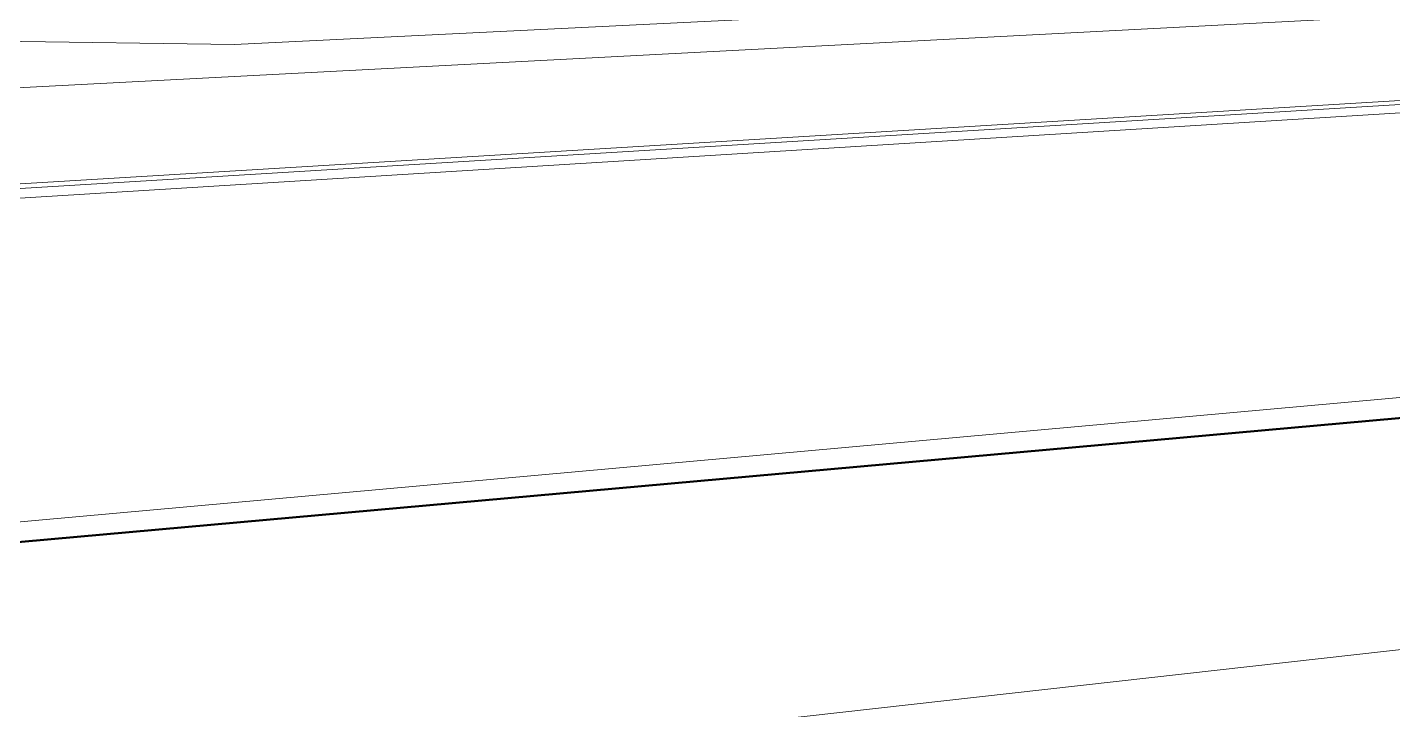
# Model space of a CAD drawing. Header units: inches. Extents: x 30764 to 92544, y -36095 to 66.
# Drawn here: x 92529.2142 to 92529.2825, y 65.9391 to 65.9733 of the extents above; entities that cross this region are included whole.
import ezdxf

# ---------------------------------------------------------------- set-up
doc = ezdxf.new("R2010")
doc.units = ezdxf.units.IN
doc.header["$MEASUREMENT"] = 0
doc.linetypes.add('Center 1_4_', pattern=[0.53125, 0.25, -0.09375, 0.09375, -0.09375])
doc.linetypes.add('Hidden', pattern=[0.28125, 0.1875, -0.09375])
for name, color, linetype, lineweight in [('A-PROP-SBCK', 71, 'Hidden', 50), ('Conc', 7, 'Continuous', 9), ('EOP-PR', 4, 'Continuous', 9), ('PROP', 3, 'Center 1_4_', 9)]:
    doc.layers.add(name, color=color, linetype=linetype, lineweight=lineweight)

msp = doc.modelspace()

# ---------------------------------------------------------------- linework, layer by layer
at = {"layer": 'A-PROP-SBCK', "linetype": 'Continuous'}
msp.add_line((92529.50689, 65.973821), (92529.14899, 65.941716), dxfattribs=at)
at = {"layer": 'Conc'}
for p, q in [((92529.224581, 65.972412), (92529.368269, 65.979478)), ((92529.347172, 65.977197), (92529.036138, 65.961019)), ((92529.224581, 65.972412), (92529.200924, 65.972739))]:
    msp.add_line(p, q, dxfattribs=at)
at = {"layer": 'EOP-PR'}
for p, q in [((92529.102802, 65.958732), (92529.349588, 65.973648)), ((92529.106162, 65.958658), (92529.352015, 65.973618)), ((92529.112919, 65.958509), (92529.356885, 65.973557)), ((92529.48631, 65.973064), (92528.870358, 65.917624))]:
    msp.add_line(p, q, dxfattribs=at)
at = {"layer": 'PROP', "linetype": 'Continuous'}
msp.add_line((92529.506327, 65.967212), (92529.053389, 65.916424), dxfattribs=at)

doc.saveas('drawing.dxf')
